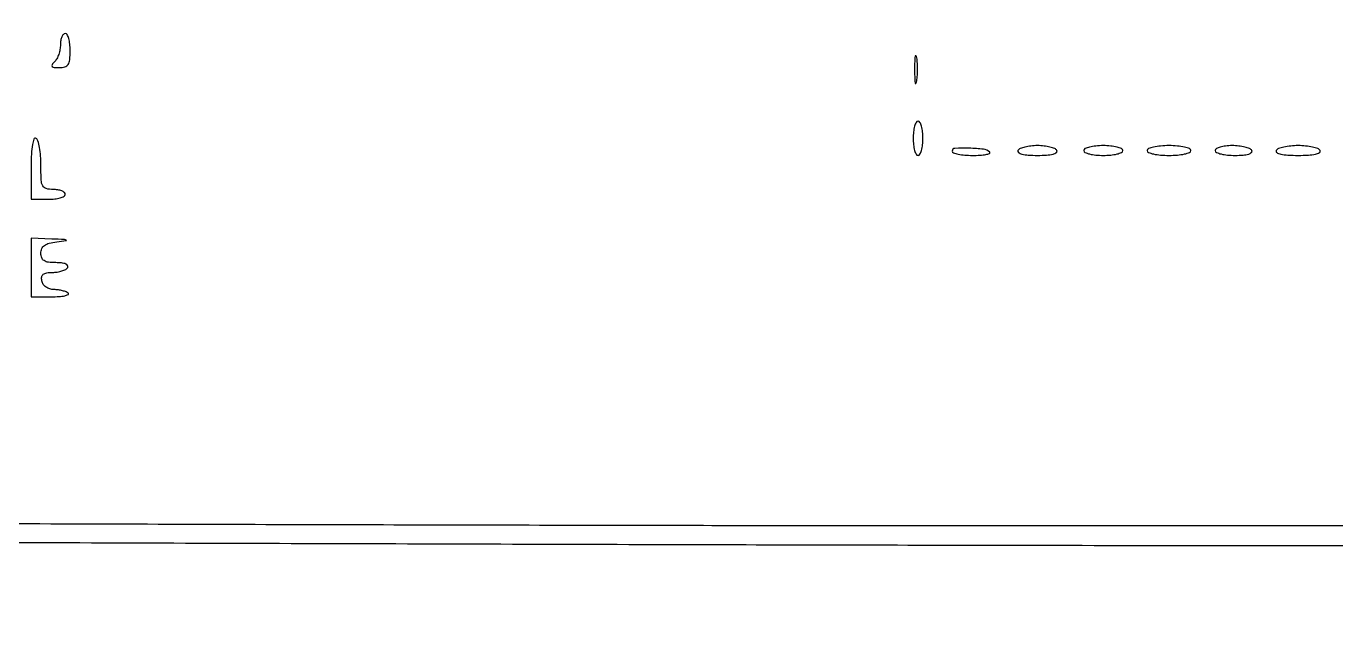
# Model space of a CAD drawing. Header units: millimetres. Extents: x 357084 to 357504, y 509210 to 509507.
# Drawn here: x 357206.11 to 357226.29, y 509429.66 to 509439.14 of the extents above; entities that cross this region are included whole.
import ezdxf

# ---------------------------------------------------------------- set-up
doc = ezdxf.new("R2010")
doc.units = ezdxf.units.MM

msp = doc.modelspace()

# ---------------------------------------------------------------- linework, layer by layer
for points in [[(357195.92, 509476.145), (357195.746, 509475.999, 0.084536), (357195.577, 509475.799, 0.134286), (357195.518, 509475.583, 0.129644), (357195.576, 509475.363, 0.07608), (357195.746, 509475.147, -0.033131), (357195.86, 509475.026, -0.069335), (357195.926, 509474.917, -0.069397), (357195.961, 509474.793, -0.033242), (357195.972, 509474.628), (357195.972, 509474.321), (357193.231, 509474.321), (357190.489, 509474.321), (357190.49, 509452.781), (357190.491, 509431.241), (357204.583, 509431.191, 0.000121), (357210.372, 509431.172, 0.000124), (357216.112, 509431.155, 0.00012), (357221.093, 509431.144, 0.000523), (357224.041, 509431.141), (357229.406, 509431.141)], [(357229.089, 509431.441), (357220.472, 509431.441, -0.000434), (357216.42, 509431.445, -0.000217), (357211.294, 509431.456, -0.000215), (357205.988, 509431.472, -0.000318), (357201.33, 509431.491), (357190.806, 509431.541), (357190.801, 509442.624, 0.000338), (357190.795, 509447.608, 0.000211), (357190.782, 509453.446, 0.000212), (357190.764, 509459.2, 0.000386)]]:
    msp.add_lwpolyline(points, format="xyb")
for points in [[(357206.635, 509438.853, -0.045545), (357206.629, 509438.78, -0.037078), (357206.609, 509438.705, -0.038434), (357206.58, 509438.637, -0.075503), (357206.545, 509438.59, 0.043912), (357206.507, 509438.545, 0.338229), (357206.508, 509438.519, 0.201593), (357206.538, 509438.503, 0.02009), (357206.62, 509438.5, 0.069723), (357206.706, 509438.512, 0.184862), (357206.755, 509438.549, 0.118928), (357206.779, 509438.621, 0.021923), (357206.786, 509438.763, 0.027026), (357206.78, 509438.864, 0.042582), (357206.763, 509438.948, 0.052312), (357206.739, 509439.008, 0.277684), (357206.71, 509439.026, 0.213207), (357206.682, 509439.013, 0.080277), (357206.657, 509438.975, 0.061077), (357206.641, 509438.919, 0.041555)], [(357219.799, 509438.462, 0.006817), (357219.801, 509438.328, 0.040183), (357219.808, 509438.258, 0.720633), (357219.819, 509438.257, 0.075924), (357219.831, 509438.295, 0.022548), (357219.841, 509438.386, 0.015659), (357219.844, 509438.49, 0.015827), (357219.84, 509438.591, 0.031163), (357219.83, 509438.67, 0.248898), (357219.818, 509438.684, 0.49082), (357219.807, 509438.678, 0.030832), (357219.8, 509438.597, 0.00738)], [(357219.777, 509437.411, 0.027026), (357219.783, 509437.31, 0.042582), (357219.799, 509437.226, 0.052312), (357219.823, 509437.166, 0.277684), (357219.852, 509437.148, 0.277684), (357219.881, 509437.166, 0.052312), (357219.905, 509437.226, 0.042582), (357219.922, 509437.31, 0.027026), (357219.927, 509437.411, 0.027026), (357219.922, 509437.512, 0.042582), (357219.905, 509437.597, 0.052312), (357219.881, 509437.657, 0.277684), (357219.852, 509437.674, 0.277684), (357219.823, 509437.657, 0.052312), (357219.799, 509437.597, 0.042582), (357219.783, 509437.512, 0.027026)], [(357206.185, 509436.965), (357206.185, 509436.472), (357206.448, 509436.472, 0.027026), (357206.548, 509436.478, 0.042582), (357206.633, 509436.495, 0.052312), (357206.693, 509436.519, 0.277684), (357206.71, 509436.548, 0.226478), (357206.697, 509436.576, 0.074992), (357206.655, 509436.601, 0.057076), (357206.595, 509436.617, 0.038131), (357206.523, 509436.623, -0.062618), (357206.416, 509436.636, -0.216343), (357206.363, 509436.679, -0.106945), (357206.34, 509436.769, -0.010564), (357206.335, 509436.994, 0.018832), (357206.329, 509437.139, 0.025672), (357206.313, 509437.269, 0.024383), (357206.289, 509437.372, 0.187586), (357206.26, 509437.411, 0.469367), (357206.228, 509437.4, 0.050604), (357206.205, 509437.315, 0.030582), (357206.189, 509437.171, 0.011118)], [(357221.392, 509437.223, 0.400129), (357221.398, 509437.193, 0.089468), (357221.452, 509437.169, 0.044569), (357221.551, 509437.153, 0.016707), (357221.692, 509437.148, 0.016707), (357221.833, 509437.153, 0.044569), (357221.932, 509437.169, 0.089468), (357221.986, 509437.193, 0.400129), (357221.992, 509437.223, 0.158284), (357221.958, 509437.252, 0.036095), (357221.885, 509437.276, 0.033884), (357221.793, 509437.293, 0.02738), (357221.692, 509437.299, 0.02738), (357221.591, 509437.293, 0.033884), (357221.499, 509437.276, 0.036095), (357221.426, 509437.252, 0.158284)], [(357222.405, 509437.223, 0.295869), (357222.424, 509437.194, 0.04382), (357222.494, 509437.17, 0.037669), (357222.591, 509437.154, 0.023598), (357222.706, 509437.148, 0.023598), (357222.821, 509437.154, 0.037669), (357222.918, 509437.17, 0.04382), (357222.987, 509437.194, 0.295869), (357223.006, 509437.223, 0.295869), (357222.987, 509437.252, 0.04382), (357222.918, 509437.276, 0.037669), (357222.821, 509437.293, 0.023598), (357222.706, 509437.299, 0.023598), (357222.591, 509437.293, 0.037669), (357222.494, 509437.276, 0.04382), (357222.424, 509437.252, 0.295869)], [(357223.382, 509437.223, 0.31052), (357223.402, 509437.194, 0.036969), (357223.481, 509437.17, 0.033738), (357223.59, 509437.154, 0.020945), (357223.72, 509437.148, 0.020945), (357223.849, 509437.154, 0.033738), (357223.958, 509437.17, 0.036969), (357224.037, 509437.194, 0.31052), (357224.058, 509437.223, 0.31052), (357224.037, 509437.253, 0.036969), (357223.958, 509437.276, 0.033738), (357223.849, 509437.293, 0.020945), (357223.72, 509437.299, 0.020945), (357223.59, 509437.293, 0.033738), (357223.481, 509437.276, 0.036969), (357223.402, 509437.253, 0.31052)], [(357224.433, 509437.223, 0.297764), (357224.452, 509437.194, 0.042932), (357224.523, 509437.17, 0.03716), (357224.621, 509437.154, 0.02325), (357224.738, 509437.148, 0.019531), (357224.86, 509437.153, 0.051222), (357224.947, 509437.169, 0.106919), (357224.992, 509437.193, 0.369423), (357224.996, 509437.223, 0.159713), (357224.962, 509437.252, 0.035556), (357224.888, 509437.276, 0.033489), (357224.794, 509437.293, 0.026918), (357224.691, 509437.299, 0.027497), (357224.592, 509437.293, 0.043243), (357224.509, 509437.276, 0.053437), (357224.45, 509437.252, 0.275259)], [(357225.372, 509437.223, 0.422793), (357225.379, 509437.192, 0.076575), (357225.441, 509437.168, 0.039897), (357225.552, 509437.153, 0.014792), (357225.71, 509437.148, 0.014792), (357225.867, 509437.153, 0.039897), (357225.978, 509437.168, 0.076575), (357226.04, 509437.192, 0.422793), (357226.048, 509437.223, 0.169477), (357226.012, 509437.253, 0.031768), (357225.929, 509437.276, 0.030777), (357225.825, 509437.293, 0.023905), (357225.71, 509437.299, 0.023905), (357225.595, 509437.293, 0.030777), (357225.49, 509437.276, 0.031768), (357225.408, 509437.253, 0.169477)], [(357220.378, 509437.212, 0.320809), (357220.396, 509437.187, 0.032198), (357220.47, 509437.167, 0.03097), (357220.571, 509437.153, 0.019118), (357220.691, 509437.148, 0.014263), (357220.808, 509437.152, 0.029923), (357220.898, 509437.162, 0.048124), (357220.952, 509437.178, 0.542136), (357220.956, 509437.196, 0.167951), (357220.862, 509437.242, 0.022991), (357220.639, 509437.258, 0.01945), (357220.42, 509437.256, 0.399664)], [(357206.185, 509435.421), (357206.185, 509434.971), (357206.498, 509434.971, 0.016274), (357206.614, 509434.974, 0.035223), (357206.703, 509434.986, 0.064748), (357206.753, 509435.004, 0.511632), (357206.757, 509435.025, 0.101472), (357206.725, 509435.046, 0.03194), (357206.67, 509435.063, 0.030422), (357206.605, 509435.076, 0.029444), (357206.539, 509435.081, -0.070525), (357206.472, 509435.091, -0.080061), (357206.414, 509435.12, -0.086852), (357206.372, 509435.162, -0.104559), (357206.35, 509435.215, -0.086837), (357206.348, 509435.276, -0.186858), (357206.372, 509435.317, -0.133307), (357206.424, 509435.339, -0.036982), (357206.513, 509435.346, 0.036571), (357206.588, 509435.352, 0.040724), (357206.66, 509435.368, 0.044687), (357206.717, 509435.392, 0.133171), (357206.748, 509435.421, 0.297719), (357206.747, 509435.451, 0.145541), (357206.717, 509435.475, 0.069343), (357206.654, 509435.491, 0.027979), (357206.565, 509435.496, -0.029717), (357206.451, 509435.503, -0.111854), (357206.383, 509435.527, -0.164998), (357206.347, 509435.571, -0.088304), (357206.335, 509435.642, -0.100783), (357206.349, 509435.712, -0.1371), (357206.389, 509435.762, -0.094495), (357206.462, 509435.795, -0.030931), (357206.579, 509435.817, 0.002653), (357206.723, 509435.836, 0.719386), (357206.725, 509435.844, 0.118219), (357206.699, 509435.852, 0.001178), (357206.504, 509435.86), (357206.185, 509435.872)]]:
    msp.add_lwpolyline(points, format="xyb", close=True)

doc.saveas('drawing.dxf')
